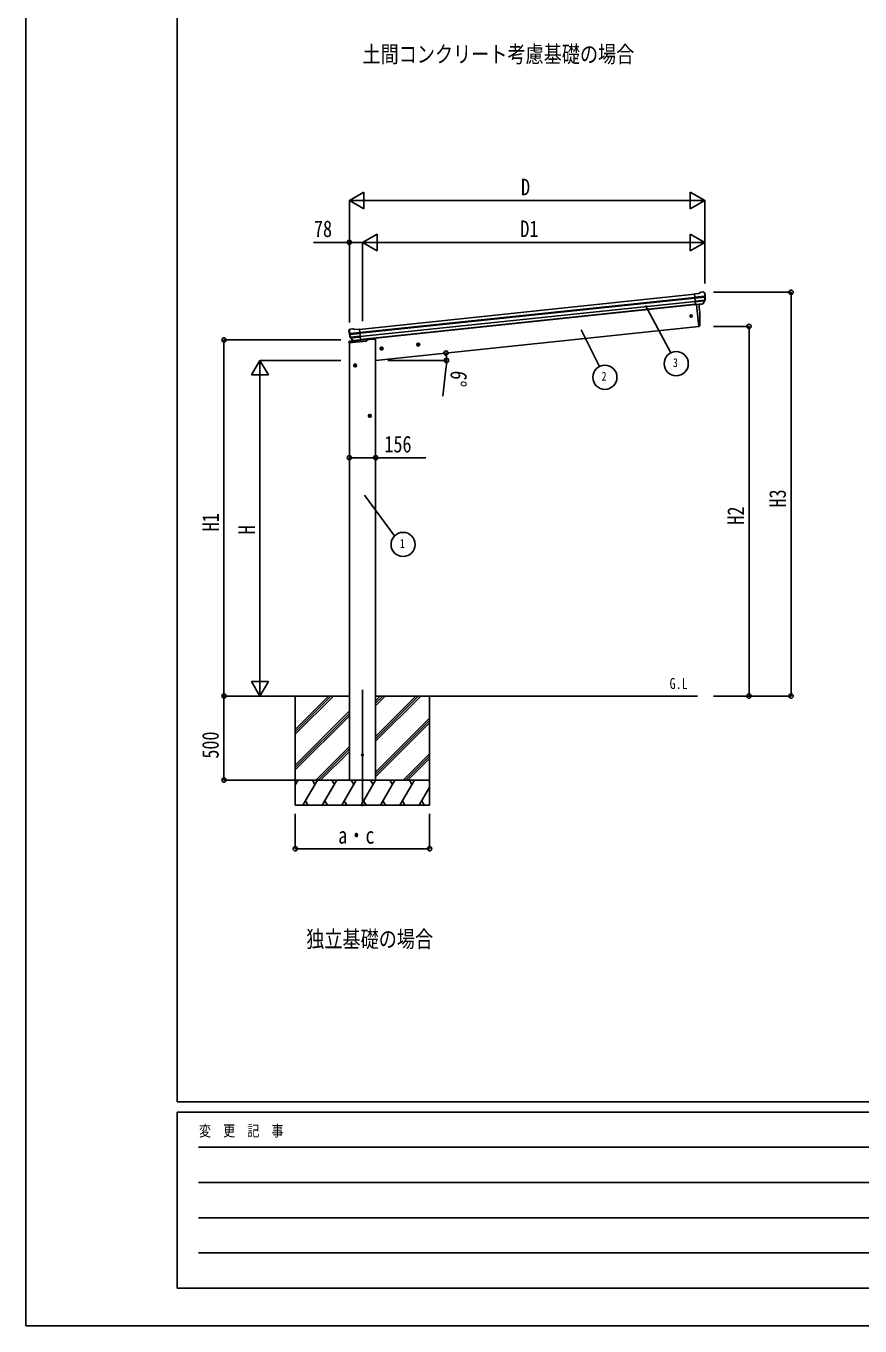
# Model space of a CAD drawing. Units: millimetres, scale not verified. Extents: x -12615 to 12615, y -8910 to 8910.
# Drawn here: x -12615 to -7645, y -8910 to -1164 of the extents above; entities that cross this region are included whole.
import ezdxf
from ezdxf.enums import TextEntityAlignment as Align

# ---------------------------------------------------------------- set-up
doc = ezdxf.new("R2010")
doc.units = ezdxf.units.MM
doc.header["$LTSCALE"] = 40
for name, color, linetype in [('0-2_USER1', 3, 'Continuous'), ('0-3_YKK_12', 2, 'Continuous'), ('0-4_YKK_13', 4, 'Continuous'), ('0-5_YKK_A1', 4, 'Continuous'), ('0-6_YKK_D', 6, 'Continuous'), ('0-7_YKK_ZWAK', 7, 'Continuous')]:
    doc.layers.add(name, color=color, linetype=linetype)
doc.styles.add('ＭＳ ゴシック', font='')
doc.styles.get('ＭＳ ゴシック').set_extended_font_data('MS Gothic')

msp = doc.modelspace()

# ---------------------------------------------------------------- linework, layer by layer
at = {"layer": '0-3_YKK_12'}
msp.add_line((-10610.22, -5118.88), (-10610.22, -5812.2), dxfattribs=at)
at = {"layer": '0-4_YKK_13'}
for p, q in [((-8605.41, -2757.58), (-8631.94, -2760.36)), ((-8625.15, -2824.92), (-8631.94, -2760.36)), ((-8629.78, -2780.89), (-8570.04, -2774.61)), ((-8569.56, -2780.48), (-8629.16, -2786.75)), ((-8579.1, -2748.78), (-8579.1, -2748.78)), ((-8575.43, -2749.86), (-8575.43, -2749.86)), ((-8575.43, -2749.86), (-8571.11, -2753.36)), ((-8571.11, -2753.36), (-8570.25, -2754.06)), ((-8568.86, -2757.76), (-8569.17, -2755.91)), ((-8570.4, -2797.24), (-8627.43, -2803.23)), ((-8571.79, -2801.9), (-8626.96, -2807.7)), ((-8581.8, -2820.13), (-8625.17, -2824.69)), ((-8625.15, -2824.92), (-8615.21, -2823.87)), ((-8618.58, -2824.23), (-8604.88, -2954.6)), ((-8615.21, -2823.87), (-8614.93, -2823.93)), ((-8614.93, -2823.93), (-8589.6, -2821.27)), ((-8589.6, -2821.27), (-8589.35, -2821.15)), ((-8589.35, -2821.15), (-8581.66, -2820.34)), ((-8580.35, -2818.48), (-8570.9, -2800.18)), ((-8579.29, -2818.9), (-8569.17, -2800.65)), ((-10690.26, -2980.72), (-10690.34, -2978.85)), ((-10688.97, -2975.96), (-10689.67, -2976.82)), ((-10685.47, -2971.64), (-10688.97, -2975.96)), ((-10625.86, -2990.69), (-10685.6, -2996.97)), ((-10685.47, -2971.64), (-10685.47, -2971.64)), ((-10684.85, -3002.81), (-10625.25, -2996.54)), ((-10682.12, -2969.81), (-10682.11, -2969.81)), ((-10680.55, -3019.02), (-10623.52, -3013.03)), ((-10678.22, -3023.29), (-10623.05, -3017.49)), ((-10654.54, -2972.95), (-10628.02, -2970.16)), ((-10621.24, -3034.71), (-10628.02, -2970.16)), ((-8604.88, -2954.6), (-8602.83, -2954.31)), ((-10690.4, -3052.63), (-10689.16, -3043.22)), ((-10689.39, -3052.53), (-10690.4, -3052.63)), ((-10689.39, -3052.53), (-10587.87, -3041.86)), ((-10688.17, -3043.28), (-10689.39, -3052.53)), ((-10689.39, -3052.53), (-10688.17, -3043.28)), ((-10687.65, -3043.29), (-10688.86, -3052.47)), ((-10688.17, -3043.28), (-10688.27, -3042.35)), ((-10688.27, -3042.35), (-10688.17, -3043.28)), ((-10583.4, -3032.27), (-10688.17, -3043.28)), ((-10688.17, -3043.28), (-10583.4, -3032.27)), ((-10583.4, -3032.34), (-10687.65, -3043.29)), ((-10686.73, -3043.7), (-10686.78, -3043.2)), ((-10583.4, -3032.84), (-10686.73, -3043.7)), ((-10667.34, -3038.37), (-10681.04, -3022.61)), ((-10666.4, -3037.73), (-10679.45, -3021.79)), ((-10657.04, -3038.48), (-10664.73, -3039.28)), ((-10664.64, -3039.05), (-10621.26, -3034.49)), ((-10656.77, -3038.54), (-10657.04, -3038.48)), ((-10631.44, -3035.88), (-10656.77, -3038.54)), ((-10631.18, -3035.76), (-10631.44, -3035.88)), ((-10621.24, -3034.71), (-10631.18, -3035.76)), ((-10618.4, -3035.01), (-10618.4, -3036.52)), ((-10583.4, -3036.88), (-10583.4, -3032.27))]:
    msp.add_line(p, q, dxfattribs=at)
for points in [[(-8605.41, -2757.58), (-8593.81, -2750.61), (-8593.81, -2750.61)], [(-8592.58, -2750.19), (-8592.58, -2750.19), (-8579.1, -2748.78)], [(-10668.63, -2968.39), (-10668.63, -2968.4), (-10682.11, -2969.81)], [(-10654.54, -2972.95), (-10667.34, -2968.54), (-10667.34, -2968.54)], [(-10688.27, -3042.35), (-10583.4, -3031.33), (-10583.4, -3032.27)]]:
    msp.add_lwpolyline(points, dxfattribs=at)
for centre, radius in [((-8651.67, -2892.05), 6.5), ((-10609.97, -5507.11), 5)]:
    msp.add_circle(centre, radius, dxfattribs=at)
for centre, radius, start, end in [((-8592.27, -2753.18), 3, 96.02369, 120.97631), ((-8578.58, -2753.75), 5, 51.04426, 95.95574), ((-8762.42, -2779.41), 192.44, 1.4271, 6.57578), ((-8769.76, -2778.87), 200.2, 354.20009, 359.53883), ((-8524.77, -2772.5), 45.32, 182.67122, 185.64518), ((-8569.37, -2781.82), 1.35, 95.1605, 97.91927), ((-8566.77, -2780.26), 2.74, 179.02151, 184.43412), ((-8769.76, -2778.87), 202, 354.13916, 6), ((-9499.48, -2914.39), 900, 357.63919, 5.84085), ((-8581.91, -2817.45), 2.99, 285.2717, 331.00739), ((-8573.56, -2798.8), 3, 332.69111, 354.20009), ((-8571.8, -2799.19), 3, 331, 354.13916), ((-10489.36, -2959.61), 202, 186, 197.86084), ((-10496.43, -2961.66), 192.44, 185.42422, 190.5729), ((-10730.32, -3004.31), 45.32, 6.35482, 9.32878), ((-10681.59, -2974.78), 5, 96.04426, 140.95574), ((-10687.63, -3003.17), 2.74, 7.56588, 12.97849), ((-10684.76, -3004.16), 1.35, 94.08073, 96.8395), ((-10489.36, -2959.61), 200.2, 192.46117, 197.79991), ((-10668.31, -2971.38), 3, 71.02369, 95.97631), ((-8603.24, -2951.34), 3, 278, 357.63919), ((-10688.89, -3046.87), 3.66, 78.7113, 94.17753), ((-10688.89, -3046.87), 3.66, 78.7113, 94.17753), ((-10688.16, -3043.35), 1, 96, 172.5), ((-10678.77, -3020.64), 3, 197.86084, 221), ((-10677.13, -3019.89), 3, 197.79991, 219.30889), ((-10665.08, -3036.4), 2.99, 220.99261, 266.7283), ((-10588.4, -3036.88), 5, 276, 0)]:
    msp.add_arc(centre, radius, start, end, dxfattribs=at)
for centre, major_axis, ratio, start_param, end_param in [((-8571.12, -2757.36), (-0.87, 5.91), 0.020485, 0.671432, 1.5691306), ((-8576.52, -2752.84), (5.88, -1.31), 0.24881, 0.460585, 0.4641038), ((-8572.14, -2756.39), (-2.34, 1.9), 0.995767, 3.9859716, 4.712389), ((-8767.45, -2800.82), (-20.92, 199.05), 0.994373, 4.7113789, 4.7277536), ((-8582.11, -2817.15), (-0.11, 3), 0.642905, 3.2459383, 4.203928), ((-8581.98, -2817.36), (1.66, -2.51), 0.997631, 5.8041905, 5.8929484), ((-8582.05, -2817.25), (3.53, -2.11), 0.650902, 5.2561448, 5.3289554), ((-8579.68, -2816.9), (1.08, 3.13), 0.040856, 2.1135035, 2.1416249), ((-10687.34, -2978.71), (1.9, 2.34), 0.995767, 1.5707963, 2.2972137), ((-10683.79, -2974.33), (-5.48, -2.51), 0.24881, 5.8190815, 5.8226003), ((-10688.13, -2979.87), (-0.38, 5.97), 0.020485, 4.7140547, 5.6117533), ((-10487.06, -2981.56), (-20.92, 199.05), 0.994373, 1.5554317, 1.5718064), ((-10667.38, -3036.32), (-1.71, 2.84), 0.040856, 4.1415604, 4.1696818), ((-10664.95, -3036.07), (-0.51, 2.96), 0.642905, 2.0792573, 3.037247), ((-10664.99, -3036.17), (-3.02, -2.79), 0.650902, 0.9542299, 1.0270405), ((-10665.04, -3036.29), (-1.1, -2.8), 0.997631, 0.3902369, 0.4789948)]:
    msp.add_ellipse(centre, major_axis=major_axis, ratio=ratio, start_param=start_param, end_param=end_param, dxfattribs=at)
at = {"layer": '0-5_YKK_A1'}
for p, q in [((-10627.81, -2972.15), (-8631.73, -2762.35)), ((-10625.83, -2991.05), (-8629.74, -2781.25)), ((-10625.4, -2995.22), (-8629.3, -2785.43)), ((-10623.3, -3015.08), (-8627.21, -2805.29)), ((-8625.46, -2822.02), (-10621.54, -3031.82)), ((-8625.35, -2823.02), (-10550.64, -3025.37)), ((-8618.58, -2824.23), (-8604.88, -2954.6)), ((-8604.88, -2954.6), (-10532.22, -3157.17)), ((-10687.72, -5657.17), (-10687.72, -3052.35)), ((-10550.64, -3025.37), (-10550.03, -3031.17)), ((-10532.22, -5657.11), (-10532.22, -3031.17)), ((-10486.06, -3084.95), (-10505.95, -3087.04)), ((-10496.79, -3078.53), (-10502.86, -3082.94)), ((-10502.86, -3082.94), (-10502.08, -3090.41)), ((-10502.08, -3090.41), (-10495.22, -3093.46)), ((-10494.96, -3095.94), (-10497.05, -3076.05)), ((-10489.93, -3081.58), (-10496.79, -3078.53)), ((-10267.26, -3061.95), (-10287.16, -3064.04)), ((-10277.99, -3055.53), (-10284.07, -3059.95)), ((-10284.07, -3059.95), (-10283.28, -3067.41)), ((-10283.28, -3067.41), (-10276.43, -3070.46)), ((-10276.16, -3072.94), (-10278.26, -3053.05)), ((-10271.14, -3058.59), (-10277.99, -3055.53)), ((-10643.22, -3186.72), (-10663.22, -3186.72)), ((-10653.22, -3179.22), (-10659.72, -3182.97)), ((-10659.72, -3182.97), (-10659.72, -3190.47)), ((-10659.72, -3190.47), (-10653.22, -3194.23)), ((-10653.22, -3196.72), (-10653.22, -3176.72)), ((-10646.72, -3182.97), (-10653.22, -3179.22)), ((-10566.22, -3479.22), (-10572.72, -3482.97)), ((-10572.72, -3482.97), (-10572.72, -3490.47)), ((-10566.22, -3496.72), (-10566.22, -3476.72)), ((-10559.72, -3482.97), (-10566.22, -3479.22)), ((-10556.22, -3486.72), (-10576.22, -3486.72)), ((-10572.72, -3490.47), (-10566.22, -3494.23)), ((-11138.86, -5157.17), (-10687.72, -5157.17)), ((-11010.22, -5157.17), (-11010.22, -5807.17)), ((-11010.22, -5383.8), (-10783.59, -5157.17)), ((-11010.22, -5369.66), (-10797.73, -5157.17)), ((-11010.22, -5355.52), (-10811.87, -5157.17)), ((-10532.22, -5157.17), (-8613.28, -5157.17)), ((-10532.22, -5426.3), (-10263.09, -5157.17)), ((-10532.22, -5412.16), (-10277.23, -5157.17)), ((-10532.22, -5398.02), (-10291.37, -5157.17)), ((-10532.22, -5214.11), (-10475.28, -5157.17)), ((-10532.22, -5199.97), (-10489.42, -5157.17)), ((-10532.22, -5185.83), (-10503.56, -5157.17)), ((-10210.22, -5157.23), (-10210.22, -5807.17)), ((-11010.22, -5567.65), (-10688.22, -5245.65)), ((-11010.22, -5581.79), (-10688.22, -5259.79)), ((-11010.22, -5595.93), (-10688.22, -5273.93)), ((-10532.22, -5610.15), (-10210.22, -5288.15)), ((-10532.22, -5624.29), (-10210.22, -5302.29)), ((-10532.22, -5638.43), (-10210.22, -5316.43)), ((-10887.61, -5657.17), (-10688.22, -5457.78)), ((-10873.47, -5657.17), (-10688.22, -5471.92)), ((-10859.33, -5657.17), (-10688.22, -5486.07)), ((-10367.11, -5657.17), (-10210.22, -5500.28)), ((-10352.97, -5657.17), (-10210.22, -5514.42)), ((-10338.83, -5657.17), (-10210.22, -5528.57)), ((-10210.22, -5657.17), (-11010.22, -5657.17)), ((-11010.22, -5686.11), (-10993.51, -5657.17)), ((-11008.51, -5683.15), (-11010.22, -5680.19)), ((-10964.64, -5807.17), (-10878.04, -5657.17)), ((-10893.04, -5683.15), (-10908.04, -5657.17)), ((-10849.17, -5807.17), (-10762.57, -5657.17)), ((-10777.57, -5683.15), (-10792.57, -5657.17)), ((-10733.7, -5807.17), (-10647.1, -5657.17)), ((-10662.1, -5683.15), (-10677.1, -5657.17)), ((-10618.23, -5807.17), (-10531.63, -5657.17)), ((-10546.63, -5683.15), (-10561.63, -5657.17)), ((-10502.76, -5807.17), (-10416.16, -5657.17)), ((-10431.16, -5683.15), (-10446.16, -5657.17)), ((-10387.3, -5807.17), (-10300.69, -5657.17)), ((-10315.69, -5683.15), (-10330.69, -5657.17)), ((-10271.83, -5807.17), (-10210.22, -5700.47)), ((-10210.22, -5665.84), (-10215.22, -5657.17)), ((-11010.22, -5807.17), (-10210.22, -5807.17)), ((-10949.65, -5781.19), (-10934.65, -5807.17)), ((-10834.17, -5781.19), (-10819.18, -5807.17)), ((-10718.7, -5781.19), (-10703.71, -5807.17)), ((-10603.23, -5781.19), (-10588.23, -5807.17)), ((-10487.76, -5781.19), (-10472.77, -5807.17)), ((-10372.3, -5781.19), (-10357.3, -5807.17)), ((-10256.83, -5781.19), (-10241.83, -5807.17))]:
    msp.add_line(p, q, dxfattribs=at)
for points in [[(-10532.22, -3031.17), (-10552.22, -3031.17), (-10583.4, -3034.45)], [(-10495.22, -3093.46), (-10489.15, -3089.05), (-10489.93, -3081.58)], [(-10276.43, -3070.46), (-10270.35, -3066.05), (-10271.14, -3058.59)], [(-10653.22, -3194.23), (-10646.72, -3190.47), (-10646.72, -3182.97)], [(-10566.22, -3494.23), (-10559.72, -3490.47), (-10559.72, -3482.97)]]:
    msp.add_lwpolyline(points, dxfattribs=at)
for centre, radius in [((-10496, -3086), 8.5), ((-10496, -3086), 7.7), ((-10496, -3086), 6.5), ((-10277.21, -3063), 8.5), ((-10277.21, -3063), 7.7), ((-10277.21, -3063), 6.5), ((-10653.22, -3186.72), 8.5), ((-10653.22, -3186.72), 7.7), ((-10653.22, -3186.72), 6.5), ((-10566.22, -3486.72), 8.5), ((-10566.22, -3486.72), 7.7), ((-10566.22, -3486.72), 6.5)]:
    msp.add_circle(centre, radius, dxfattribs=at)
at = {"layer": '0-6_YKK_D'}
for p, q in [((-10688.22, -2203.77), (-10601.62, -2153.77)), ((-10601.62, -2253.77), (-10601.62, -2153.77)), ((-8569.84, -2203.77), (-8656.44, -2153.77)), ((-8656.44, -2153.77), (-8656.44, -2253.77)), ((-10688.22, -2921.19), (-10688.22, -2202.77)), ((-10688.22, -2203.77), (-10601.62, -2253.77)), ((-10688.22, -2203.77), (-10515.02, -2203.77)), ((-10588.22, -2203.77), (-8669.84, -2203.77)), ((-8569.84, -2203.77), (-8743.04, -2203.77)), ((-8569.84, -2203.77), (-8656.44, -2253.77)), ((-8569.84, -2698.45), (-8569.84, -2202.77)), ((-10687.72, -2931.19), (-10687.72, -2452.77)), ((-10609.97, -2453.77), (-10523.37, -2403.77)), ((-10609.97, -2923.02), (-10609.97, -2452.77)), ((-10609.97, -2923.02), (-10609.97, -2452.77)), ((-10609.97, -2453.77), (-10523.37, -2503.77)), ((-10609.97, -2453.77), (-10436.77, -2453.77)), ((-10523.37, -2503.77), (-10523.37, -2403.77)), ((-10509.97, -2453.77), (-8669.84, -2453.77)), ((-8569.84, -2453.77), (-8743.04, -2453.77)), ((-8569.84, -2453.77), (-8656.44, -2403.77)), ((-8656.44, -2403.77), (-8656.44, -2503.77)), ((-8569.84, -2453.77), (-8656.44, -2503.77)), ((-8569.84, -2697.45), (-8569.84, -2452.77)), ((-8518, -2750.76), (-8055.14, -2750.76)), ((-8056.14, -5157.17), (-8056.14, -2750.76)), ((-8922.54, -2830.58), (-8772.64, -3111.98)), ((-9307.75, -2974.83), (-9197.86, -3193.11)), ((-8519, -2954.6), (-8305.14, -2954.6)), ((-8306.14, -2954.6), (-8306.14, -5157.17)), ((-10738.22, -3034.67), (-11436.19, -3034.67)), ((-11435.19, -3034.67), (-11435.19, -5157.17)), ((-11220.66, -3157.17), (-11270.66, -3243.77)), ((-10738.22, -3157.17), (-11221.66, -3157.17)), ((-11220.66, -3157.17), (-11170.66, -3243.77)), ((-11220.66, -3157.17), (-11220.66, -3330.38)), ((-10457.86, -3157.17), (-10108.31, -3157.17)), ((-11270.66, -3243.77), (-11170.66, -3243.77)), ((-10112.38, -3208.08), (-10131.93, -3369.3)), ((-11220.66, -3257.17), (-11220.66, -5057.17)), ((-10598.37, -3959.75), (-10418.58, -4202.4)), ((-11220.66, -5157.17), (-11220.66, -4983.97)), ((-11220.66, -5157.17), (-11270.66, -5070.57)), ((-11170.66, -5070.57), (-11270.66, -5070.57)), ((-11220.66, -5157.17), (-11170.66, -5070.57)), ((-11139.86, -5157.17), (-11436.19, -5157.17)), ((-11139.86, -5157.17), (-11436.19, -5157.17)), ((-11435.19, -5157.17), (-11435.19, -5657.17)), ((-11139.86, -5157.17), (-11221.66, -5157.17)), ((-8519, -5157.17), (-8305.14, -5157.17)), ((-8519, -5157.17), (-8055.14, -5157.17)), ((-11011.22, -5657.17), (-11436.19, -5657.17)), ((-11010.22, -5858.11), (-11010.22, -6067.42)), ((-10210.22, -5858.11), (-10210.22, -6067.42)), ((-11010.22, -6066.42), (-10210.22, -6066.42))]:
    msp.add_line(p, q, dxfattribs=at)
for points in [[(-10609.97, -2453.77), (-10687.72, -2453.77), (-10901.12, -2453.77)], [(-10687.72, -3736.72), (-10532.22, -3736.72), (-10232.42, -3736.72)]]:
    msp.add_lwpolyline(points, dxfattribs=at)
for centre, radius in [((-10687.72, -2453.77), 12.75), ((-8056.14, -2750.76), 12.75), ((-8306.14, -2954.6), 12.75), ((-11435.19, -3034.67), 12.75), ((-10111.62, -3112.96), 12.75), ((-10109.31, -3157.17), 12.75), ((-8740.42, -3176.36), 72), ((-9165.49, -3257.43), 72), ((-10687.72, -3736.72), 12.75), ((-10532.22, -3736.72), 12.75), ((-10367.85, -4253.5), 72), ((-11435.19, -5157.17), 12.75), ((-11435.19, -5157.17), 12.75), ((-8306.14, -5157.17), 12.75), ((-8056.14, -5157.17), 12.75), ((-11435.19, -5657.17), 12.75), ((-11010.22, -6066.42), 12.75), ((-10210.22, -6066.42), 12.75)]:
    msp.add_circle(centre, radius, dxfattribs=at)
for start, end in [(353.08641, 0), (0, 6)]:
    msp.add_arc((-10532.22, -3157.17), 422.91, start, end, dxfattribs=at)
at = {"layer": '0-7_YKK_ZWAK'}
for p, q in [((-11714.94, -7575), (-11714.94, 8325)), ((11685.06, -7575), (-11714.94, -7575)), ((-3914.94, -7635), (-11714.94, -7635)), ((-11714.94, -8685), (-11714.94, -7635)), ((-11587.44, -7845), (-4064.94, -7845)), ((-11587.44, -8055), (-4064.94, -8055)), ((-11587.44, -8265), (-4064.94, -8265)), ((-11587.44, -8475), (-4064.94, -8475)), ((-11714.94, -8685), (-3914.94, -8685))]:
    msp.add_line(p, q, dxfattribs=at)
msp.add_lwpolyline([(-12615, -8910), (12615, -8910), (12615, 8910), (-12615, 8910)], close=True, dxfattribs=at)

# ---------------------------------------------------------------- texts
at = {"layer": '0-2_USER1', "style": 'ＭＳ ゴシック', "width": 0.8}
for s, height, p in [('土間コンクリート考慮基礎の場合', 98.97, (-10610.02, -1411.51)), ('G.L', 65.98, (-8779.79, -5134.7)), ('独立基礎の場合', 98.97, (-10945.05, -6683.66))]:
    msp.add_text(s, height=height, dxfattribs=at).set_placement(p, align=Align.BOTTOM_LEFT)
at = {"layer": '0-6_YKK_D', "style": 'ＭＳ ゴシック', "width": 0.8}
for s, height, p in [('D', 98.97, (-9665.03, -2202.97)), ('D1', 98.97, (-9669.1, -2451.77)), ('78', 98.97, (-10899.12, -2451.77)), ('3', 52.79, (-8759.62, -3212.36)), ('2', 52.79, (-9184.69, -3293.43)), ('156', 98.97, (-10479.22, -3734.72)), ('1', 52.79, (-10387.05, -4289.5)), ('a・c', 98.97, (-10754.22, -6065.62))]:
    msp.add_text(s, height=height, dxfattribs=at).set_placement(p, align=Align.BOTTOM_LEFT)
for s, rotation, p in [('6°', 263.086, (-10110.64, -3210.3)), ('H3', 90, (-8057.47, -4033.16)), ('H1', 90, (-11435.99, -4175.12)), ('H2', 90, (-8306.94, -4135.09)), ('H', 90, (-11221.46, -4193.17)), ('500', 90, (-11437.19, -5529.57))]:
    msp.add_text(s, height=98.97, rotation=rotation, dxfattribs=at).set_placement(p, align=Align.BOTTOM_LEFT)
at = {"layer": '0-7_YKK_ZWAK', "style": 'ＭＳ ゴシック', "width": 0.8}
msp.add_text('変  更  記  事', height=65.98, dxfattribs=at).set_placement((-11583.93, -7800), align=Align.BOTTOM_LEFT)

doc.saveas('drawing.dxf')
